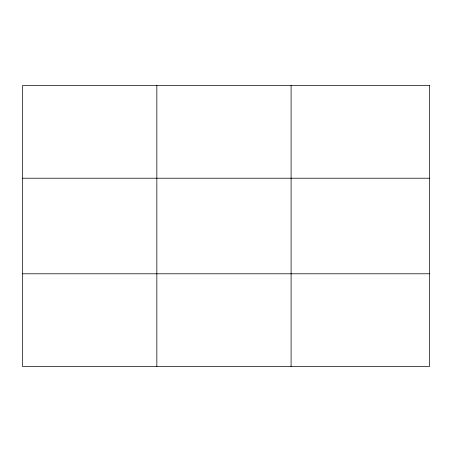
<?xml version="1.0" encoding="UTF-8"?>
<svg xmlns="http://www.w3.org/2000/svg" width="452" height="452" viewBox="0 0 452 452"><rect width="100%" height="100%" fill="white"/><g stroke="black" fill="none" stroke-linecap="round" stroke-linejoin="round"><path stroke-width="0.68" d="M156.844 366.572L156.844 85.428M291.088 366.572L291.088 85.428M22.6 178.207L429.4 178.207M22.6 273.793L429.4 273.793M429.4 85.428L429.4 366.572L22.6 366.572L22.6 85.428L429.4 85.428"/></g></svg>
